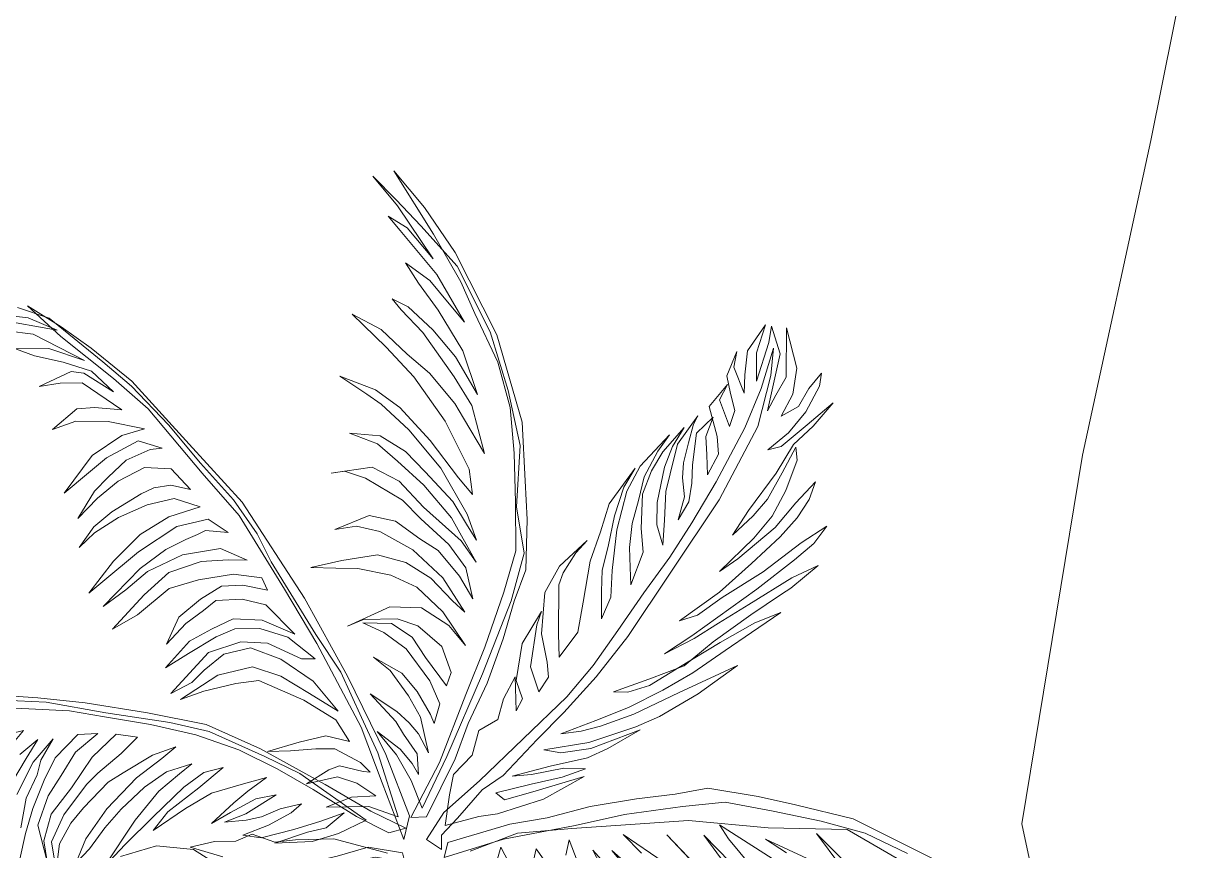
# Model space of a CAD drawing. Header units: millimetres. Extents: x 72 to 2370, y -203 to 794.
# Drawn here: x 1825.51 to 1832.86, y 259.98 to 265.19 of the extents above; entities that cross this region are included whole.
import ezdxf

# ---------------------------------------------------------------- set-up
doc = ezdxf.new("R2010")
doc.units = ezdxf.units.MM
doc.layers.add('01_Fina', color=250, linetype='Continuous', lineweight=15)
doc.layers.add('2D VEGETACION', color=74, linetype='Continuous', lineweight=5)

# ---------------------------------------------------------------- blocks, each defined once
blk = doc.blocks.new('A-19')
at = {"layer": '2D VEGETACION'}
for points in [[(0.0015, 0.0278), (-0.0009, 0.1149), (0.0033, 0.1653), (0.003, 0.2253), (0.0087, 0.2883), (0.0156, 0.3399), (0.0192, 0.3846), (0.0468, 0.4471), (0.0704, 0.4926), (0.1082, 0.5631), (0.1877, 0.6544)], [(0.1717, 0.6222), (0.131, 0.5739), (0.1002, 0.5207), (0.071, 0.4617), (0.0431, 0.4023), (0.0344, 0.3455), (0.0252, 0.267), (0.0228, 0.1992), (0.0162, 0.1014), (0.02, 0.0183), (0.0015, 0.0278), (0.0015, 0.0278)], [(0.0553, 0.0779), (0.0256, 0.0951), (0.0702, 0.1054)], [(0.0539, 0.1332), (0.0397, 0.1405), (0.0753, 0.154)], [(0.058, 0.1771), (0.0395, 0.1866), (0.0691, 0.1899)], [(0.0929, 0.2215), (0.061, 0.214), (0.1319, 0.2506)], [(0.1248, 0.2656), (0.0676, 0.2386), (0.137, 0.2853)], [(0.0811, 0.2762), (0.0507, 0.2586), (0.1009, 0.3027)], [(0.1051, 0.337), (0.0659, 0.3152), (0.1382, 0.3558)], [(0.1258, 0.3822), (0.0788, 0.3632), (0.1458, 0.4013)], [(0.1352, 0.4146), (0.0921, 0.3943), (0.0706, 0.3874), (0.132, 0.4442)], [(0.1298, 0.4647), (0.1049, 0.4423), (0.1609, 0.5106)], [(0.1653, 0.5309), (0.1148, 0.5103), (0.2334, 0.5803)], [(0.2109, 0.6439), (0.1201, 0.5516), (0.0908, 0.4495), (0.0545, 0.3486), (0.0366, 0.252), (0.0253, 0.1939), (0.0132, 0.1215), (0.0203, 0.0539)], [(-0.0211, 0.0301), (-0.0218, 0.0771), (-0.0186, 0.1022), (-0.0223, 0.1672), (-0.0379, 0.2276), (-0.0352, 0.1557), (-0.0348, 0.1161), (-0.0467, 0.1072), (-0.0461, 0.156), (-0.0447, 0.1986), (-0.0474, 0.2317), (-0.0558, 0.204), (-0.0586, 0.1597), (-0.0627, 0.1341), (-0.0628, 0.1868), (-0.0611, 0.2381), (-0.0666, 0.2678), (-0.0798, 0.3164), (-0.0723, 0.2457), (-0.0767, 0.205), (-0.0863, 0.1843), (-0.0806, 0.2451), (-0.0851, 0.3117), (-0.0904, 0.3458), (-0.107, 0.4036), (-0.1304, 0.4646), (-0.1149, 0.3794), (-0.1021, 0.3134), (-0.0979, 0.2659), (-0.0981, 0.2389), (-0.1013, 0.2116), (-0.1067, 0.2618), (-0.1126, 0.3085), (-0.1236, 0.3592), (-0.1361, 0.4038), (-0.1541, 0.4534), (-0.1688, 0.4938), (-0.1848, 0.539), (-0.18, 0.5014), (-0.1664, 0.4498), (-0.1478, 0.3876), (-0.1344, 0.3433), (-0.133, 0.3128), (-0.1382, 0.2942), (-0.1427, 0.3448), (-0.148, 0.395), (-0.1696, 0.4407), (-0.1918, 0.4991), (-0.2085, 0.546), (-0.213, 0.5601), (-0.2333, 0.6032), (-0.226, 0.5647), (-0.2061, 0.4999), (-0.1919, 0.4539), (-0.1802, 0.4175), (-0.1703, 0.3737), (-0.1846, 0.4154), (-0.2002, 0.4553), (-0.2232, 0.5155), (-0.2488, 0.5744), (-0.2633, 0.6052), (-0.2815, 0.6278), (-0.2685, 0.5887), (-0.2437, 0.5294), (-0.2243, 0.4676), (-0.2095, 0.4295), (-0.2083, 0.4042), (-0.2321, 0.4661), (-0.2584, 0.5172), (-0.2834, 0.5634), (-0.3023, 0.5921), (-0.3223, 0.6139), (-0.3428, 0.6279), (-0.3223, 0.5956), (-0.297, 0.5602), (-0.2692, 0.5013), (-0.2589, 0.4728), (-0.2907, 0.5288), (-0.3131, 0.5602), (-0.3416, 0.5865), (-0.3772, 0.6117), (-0.3945, 0.6143), (-0.3659, 0.5879), (-0.3366, 0.5598), (-0.3197, 0.5355), (-0.3018, 0.5021), (-0.3285, 0.5314), (-0.3674, 0.5797), (-0.3989, 0.6122), (-0.416, 0.6439), (-0.4396, 0.6779), (-0.4201, 0.6366), (-0.4006, 0.5953), (-0.4006, 0.577), (-0.4159, 0.6095), (-0.4374, 0.6392), (-0.466, 0.6655), (-0.4823, 0.6728), (-0.4667, 0.6512), (-0.4467, 0.6316), (-0.4399, 0.6057), (-0.4647, 0.6285), (-0.497, 0.6423), (-0.5531, 0.6427), (-0.4891, 0.6256), (-0.4691, 0.606), (-0.4516, 0.5895), (-0.5213, 0.6254), (-0.5601, 0.6233), (-0.5398, 0.6145), (-0.4939, 0.5856), (-0.5307, 0.5952), (-0.5641, 0.616), (-0.5362, 0.584), (-0.506, 0.5724), (-0.4822, 0.5654), (-0.5197, 0.5606), (-0.5391, 0.5697), (-0.5109, 0.5486), (-0.4865, 0.5472), (-0.463, 0.5475), (-0.4442, 0.5349), (-0.4821, 0.531), (-0.4992, 0.5466), (-0.4768, 0.5152), (-0.435, 0.5156), (-0.4116, 0.5115), (-0.3886, 0.4901), (-0.415, 0.496), (-0.4389, 0.5008), (-0.4616, 0.517), (-0.4465, 0.4897), (-0.4068, 0.474), (-0.3831, 0.4669), (-0.3598, 0.4564), (-0.3398, 0.4368), (-0.3677, 0.4527), (-0.3933, 0.4567), (-0.4123, 0.4628), (-0.4368, 0.476), (-0.4591, 0.4891), (-0.4685, 0.4976), (-0.4385, 0.4612), (-0.4024, 0.4417), (-0.3809, 0.4303), (-0.3442, 0.4186), (-0.3122, 0.4079), (-0.3409, 0.4072), (-0.3695, 0.4153), (-0.4129, 0.4367), (-0.4373, 0.4543), (-0.4582, 0.4756), (-0.4337, 0.4398), (-0.4129, 0.4185), (-0.3855, 0.3991), (-0.3414, 0.3855), (-0.3098, 0.38), (-0.2713, 0.353), (-0.2942, 0.3583), (-0.3206, 0.3641), (-0.3508, 0.3757), (-0.3787, 0.3916), (-0.4075, 0.407), (-0.4361, 0.4333), (-0.4534, 0.4542), (-0.4228, 0.4052), (-0.3947, 0.3798), (-0.3478, 0.3534), (-0.2965, 0.3336), (-0.2624, 0.3228), (-0.2372, 0.3035), (-0.2726, 0.3126), (-0.3003, 0.321), (-0.3291, 0.3365), (-0.3669, 0.3552), (-0.4008, 0.3768), (-0.4216, 0.3982), (-0.384, 0.3525), (-0.3505, 0.3317), (-0.3158, 0.3083), (-0.265, 0.285), (-0.228, 0.268), (-0.2017, 0.2352), (-0.232, 0.2425), (-0.296, 0.2596), (-0.3102, 0.269), (-0.3318, 0.2922), (-0.344, 0.3112), (-0.3198, 0.2667), (-0.2904, 0.2386), (-0.2378, 0.2204), (-0.1991, 0.2182), (-0.1792, 0.2147), (-0.1635, 0.1974), (-0.1988, 0.1947), (-0.2513, 0.2172), (-0.2672, 0.228), (-0.2319, 0.192), (-0.1858, 0.1718), (-0.1597, 0.1734), (-0.1464, 0.1613), (-0.191, 0.1715), (-0.1663, 0.1487), (-0.1414, 0.1346), (-0.1334, 0.1062), (-0.1037, 0.089), (-0.0849, 0.0581), (-0.0599, 0.0462), (-0.0211, 0.0301), (-0.0211, 0.0301)], [(-0.1021, 0.179), (-0.1281, 0.2227), (-0.1634, 0.277), (-0.2052, 0.3315), (-0.2743, 0.4096), (-0.3519, 0.4967), (-0.4346, 0.5717), (-0.4961, 0.6061), (-0.531, 0.6187), (-0.4825, 0.5889), (-0.4372, 0.5543), (-0.3767, 0.499), (-0.3316, 0.4536), (-0.2943, 0.4131), (-0.2566, 0.3674), (-0.2163, 0.3208), (-0.1795, 0.2769), (-0.1474, 0.2318), (-0.0676, 0.0899), (-0.0385, 0.0327), (-0.0096, 0.0011), (0.0086, 0.0172), (-0.01, 0.0224), (-0.0268, 0.0489), (-0.055, 0.0905), (-0.0668, 0.1225), (-0.1021, 0.179), (-0.1021, 0.179)], [(-0.0517, 0.006), (-0.0914, 0.0012), (-0.1295, -0.0092), (-0.1664, -0.0266), (-0.1358, -0.0025), (-0.113, 0.0083), (-0.0968, 0.0127), (-0.1241, 0.0181), (-0.1543, 0.007), (-0.1732, 0.0014), (-0.2177, -0.0228), (-0.1861, 0.006), (-0.1671, 0.0182), (-0.1495, 0.0265), (-0.1215, 0.0333), (-0.1707, 0.0348), (-0.2022, 0.0264), (-0.2413, 0.0112), (-0.2643, -0.0061), (-0.234, 0.0254), (-0.2049, 0.0391), (-0.1708, 0.0487), (-0.1577, 0.0506), (-0.1813, 0.0642), (-0.2145, 0.0593), (-0.2641, 0.0391), (-0.2929, 0.0159), (-0.3126, -0.0085), (-0.3022, 0.0287), (-0.2773, 0.0512), (-0.2466, 0.0614), (-0.2023, 0.079), (-0.2181, 0.0899), (-0.2552, 0.0864), (-0.2901, 0.0624), (-0.3064, 0.0375), (-0.3169, -0.0062), (-0.3135, -0.0293), (-0.3243, 0.0322), (-0.3125, 0.0733), (-0.2801, 0.1026), (-0.2484, 0.1175), (-0.3001, 0.0996), (-0.3408, 0.074), (-0.3654, 0.0441), (-0.385, 0.0036), (-0.3931, -0.0249), (-0.4025, -0.0573), (-0.4011, -0.0147), (-0.3961, 0.0339), (-0.3766, 0.0678), (-0.3477, 0.0954), (-0.3111, 0.1159), (-0.2921, 0.1281), (-0.3443, 0.111), (-0.3906, 0.0816), (-0.4258, 0.0446), (-0.4404, 0.0162), (-0.4437, -0.0133), (-0.45, 0.0364), (-0.434, 0.0687), (-0.4029, 0.0941), (-0.3812, 0.114), (-0.3407, 0.1331), (-0.3065, 0.1428), (-0.3492, 0.1442), (-0.3856, 0.1302), (-0.4284, 0.1025), (-0.4588, 0.0849), (-0.4998, 0.0441), (-0.516, 0.0192), (-0.5182, 0.001), (-0.5121, 0.0566), (-0.4845, 0.0868), (-0.4426, 0.1098), (-0.3861, 0.1472), (-0.3532, 0.1595), (-0.4192, 0.1423), (-0.4711, 0.1178), (-0.5113, 0.0914), (-0.5405, 0.0711), (-0.5639, 0.0386), (-0.55, 0.0775), (-0.521, 0.1051), (-0.488, 0.1239), (-0.44, 0.1498), (-0.4032, 0.1607), (-0.3817, 0.1676), (-0.4187, 0.1641), (-0.4875, 0.1456), (-0.5482, 0.117), (-0.591, 0.0893), (-0.6088, 0.0744), (-0.6412, 0.0452), (-0.6115, 0.0871), (-0.5805, 0.1125), (-0.5272, 0.1409), (-0.4688, 0.1652), (-0.4424, 0.1777), (-0.4766, 0.1819), (-0.547, 0.167), (-0.6155, 0.1412), (-0.6635, 0.1153), (-0.7178, 0.0822), (-0.6879, 0.1146), (-0.6473, 0.1402), (-0.615, 0.1629), (-0.5666, 0.1857), (-0.5447, 0.1918), (-0.4917, 0.2071), (-0.5583, 0.2069), (-0.6017, 0.1939), (-0.6701, 0.1681), (-0.7067, 0.1476), (-0.7243, 0.1393), (-0.7082, 0.1577), (-0.6702, 0.182), (-0.6271, 0.2023), (-0.5711, 0.218), (-0.6325, 0.2138), (-0.6939, 0.1956), (-0.7356, 0.1792), (-0.7663, 0.169), (-0.7352, 0.1944), (-0.6983, 0.2118), (-0.6692, 0.2255), (-0.7406, 0.2058), (-0.8101, 0.173), (-0.833, 0.1623), (-0.8116, 0.1831), (-0.7624, 0.2063), (-0.8435, 0.1777), (-0.8901, 0.1557), (-0.8513, 0.1783), (-0.8095, 0.2013), (-0.7447, 0.2351), (-0.6481, 0.2559), (-0.5658, 0.2592), (-0.4902, 0.2562), (-0.4116, 0.2309), (-0.3486, 0.2251), (-0.2911, 0.192), (-0.2059, 0.13), (-0.1106, 0.0556), (-0.0517, 0.006), (-0.0517, 0.006)], [(-0.039, 0.0087), (-0.1047, 0.0659), (-0.1462, 0.0947), (-0.1923, 0.1332), (-0.2446, 0.1688), (-0.2897, 0.1959), (-0.3265, 0.2216), (-0.3913, 0.2404), (-0.4424, 0.2508), (-0.5199, 0.2669), (-0.6418, 0.2632), (-0.763, 0.2372), (-0.8318, 0.2123), (-0.8899, 0.1849), (-0.7944, 0.2149), (-0.723, 0.2346), (-0.6771, 0.2422), (-0.6059, 0.2554), (-0.5428, 0.2561), (-0.4821, 0.246), (-0.4181, 0.2311), (-0.3545, 0.2148), (-0.3051, 0.1854), (-0.2396, 0.1421), (-0.1848, 0.1013), (-0.1052, 0.0442), (-0.0434, -0.0116), (-0.039, 0.0087), (-0.039, 0.0087)], [(-0.046, -0.0129), (-0.1337, -0.023), (-0.2487, -0.0461), (-0.3646, -0.076), (-0.5106, -0.1245), (-0.6036, -0.1737), (-0.7053, -0.227), (-0.7619, -0.2688), (-0.7997, -0.3006), (-0.8383, -0.3371), (-0.7871, -0.3043), (-0.715, -0.2499), (-0.6637, -0.2149), (-0.5616, -0.1668), (-0.4939, -0.1327), (-0.383, -0.0987), (-0.3015, -0.0753), (-0.1777, -0.0459), (-0.0979, -0.0373), (-0.0172, -0.0283), (-0.046, -0.0129), (-0.046, -0.0129)], [(-0.0485, -0.028), (-0.072, -0.0627), (-0.0854, -0.1185), (-0.0898, -0.0819), (-0.0834, -0.0499), (-0.1061, -0.0702), (-0.121, -0.0934), (-0.1224, -0.136), (-0.1329, -0.1022), (-0.1347, -0.087), (-0.1193, -0.0582), (-0.116, -0.0491), (-0.1319, -0.0587), (-0.1582, -0.0873), (-0.1649, -0.1119), (-0.1705, -0.1457), (-0.1777, -0.176), (-0.1793, -0.1316), (-0.1784, -0.0947), (-0.163, -0.0659), (-0.1958, -0.076), (-0.2319, -0.1113), (-0.2731, -0.163), (-0.2768, -0.1938), (-0.2774, -0.2381), (-0.2747, -0.2713), (-0.2939, -0.2147), (-0.2928, -0.1669), (-0.2711, -0.133), (-0.2386, -0.1015), (-0.2061, -0.0701), (-0.2536, -0.0925), (-0.2932, -0.1273), (-0.3183, -0.1628), (-0.3192, -0.1998), (-0.3047, -0.2306), (-0.2929, -0.2508), (-0.2858, -0.2819), (-0.3262, -0.2192), (-0.3295, -0.1734), (-0.3187, -0.1393), (-0.2865, -0.1005), (-0.2821, -0.0823), (-0.3193, -0.1106), (-0.3401, -0.144), (-0.3482, -0.1769), (-0.3441, -0.204), (-0.332, -0.2456), (-0.321, -0.2802), (-0.3475, -0.24), (-0.3555, -0.2072), (-0.3617, -0.1757), (-0.3504, -0.1381), (-0.3208, -0.1005), (-0.3689, -0.1286), (-0.3843, -0.1574), (-0.3917, -0.192), (-0.3825, -0.2114), (-0.3719, -0.2386), (-0.3513, -0.2708), (-0.3825, -0.2457), (-0.3986, -0.2114), (-0.4083, -0.1795), (-0.4021, -0.1517), (-0.3874, -0.1212), (-0.4053, -0.1243), (-0.4197, -0.16), (-0.4242, -0.2074), (-0.423, -0.2487), (-0.3993, -0.2989), (-0.3893, -0.3361), (-0.4229, -0.2831), (-0.4438, -0.2435), (-0.4471, -0.1977), (-0.4401, -0.1622), (-0.4335, -0.1375), (-0.4577, -0.1683), (-0.4624, -0.22), (-0.4522, -0.2711), (-0.436, -0.3054), (-0.4216, -0.3406), (-0.4589, -0.2797), (-0.4746, -0.2397), (-0.4808, -0.2104), (-0.4835, -0.1934), (-0.4858, -0.1816), (-0.4756, -0.1531), (-0.5, -0.1743), (-0.501, -0.2178), (-0.481, -0.2761), (-0.4545, -0.3324), (-0.4441, -0.3544), (-0.4771, -0.3119), (-0.5031, -0.2682), (-0.516, -0.2248), (-0.5185, -0.1808), (-0.5383, -0.2117), (-0.5392, -0.2487), (-0.5323, -0.2906), (-0.5205, -0.327), (-0.5067, -0.3517), (-0.5287, -0.3255), (-0.542, -0.2973), (-0.5554, -0.2531), (-0.5588, -0.2343), (-0.5566, -0.2117), (-0.5443, -0.1876), (-0.5778, -0.2056), (-0.5886, -0.2397), (-0.5799, -0.2786), (-0.5645, -0.3112), (-0.5448, -0.3438), (-0.5746, -0.3127), (-0.5884, -0.2902), (-0.6043, -0.2611), (-0.61, -0.2262), (-0.6079, -0.2101), (-0.6255, -0.2389), (-0.614, -0.2861), (-0.6007, -0.3143), (-0.5824, -0.353), (-0.6218, -0.3038), (-0.6377, -0.2586), (-0.6387, -0.2268), (-0.6606, -0.2716), (-0.672, -0.3135), (-0.6693, -0.3466), (-0.6876, -0.3079), (-0.6836, -0.2845), (-0.671, -0.2496), (-0.7198, -0.292), (-0.7266, -0.3209), (-0.7294, -0.3492), (-0.7384, -0.3028), (-0.7319, -0.2869), (-0.6977, -0.2546), (-0.7317, -0.276), (-0.7533, -0.3099), (-0.7711, -0.3452), (-0.7864, -0.3674), (-0.7758, -0.3237), (-0.7483, -0.2817), (-0.7997, -0.3393), (-0.8131, -0.3725)], [(-0.8201, -0.3575), (-0.8073, -0.33), (-0.7968, -0.3067), (-0.8228, -0.3405), (-0.8325, -0.3655)], [(-0.8395, -0.3506), (-0.8152, -0.3133), (-0.74, -0.2584), (-0.6988, -0.2293), (-0.6358, -0.1942), (-0.5751, -0.1656), (-0.5165, -0.1348), (-0.4643, -0.1155), (-0.4232, -0.1069), (-0.3132, -0.0733), (-0.2558, -0.0537), (-0.1903, -0.0422), (-0.1387, -0.0329), (-0.0485, -0.028), (-0.0485, -0.028)], [(-0.0307, -0.0454), (-0.031, -0.0219), (-0.065, -0.0616), (-0.1153, -0.1122), (-0.1835, -0.1842), (-0.2337, -0.2465), (-0.2684, -0.3188), (-0.3028, -0.3964), (-0.3251, -0.4563), (-0.3545, -0.5444)], [(-0.3249, -0.5068), (-0.2973, -0.4196), (-0.278, -0.3761), (-0.2523, -0.3188), (-0.2236, -0.2633), (-0.1894, -0.2128), (-0.1519, -0.1692), (-0.1126, -0.1292), (-0.0628, -0.0821), (-0.0307, -0.0454), (-0.0307, -0.0454)], [(0.0274, -0.6052), (0.0241, -0.5503), (0.0171, -0.4915), (0.0113, -0.4302), (0.0054, -0.3741), (-0.0054, -0.3189), (-0.0203, -0.2339), (-0.0191, -0.172), (-0.018, -0.1205), (-0.0191, -0.0772), (0, -0.0344), (0.0126, -0.0348), (-0.0036, -0.0712), (-0.0051, -0.0999), (-0.0079, -0.1416), (-0.0049, -0.1874), (-0.0028, -0.2605), (-0.0028, -0.2605)], [(-0.0909, -0.4027), (-0.0926, -0.3523), (-0.0753, -0.3051), (-0.0561, -0.2873)], [(-0.0557, -0.2694), (-0.0792, -0.3086), (-0.0785, -0.275), (-0.0715, -0.2473), (-0.0753, -0.2238), (-0.0574, -0.1971), (-0.0534, -0.1695), (-0.0415, -0.1191), (-0.005, -0.0541)], [(-0.0552, -0.0709), (-0.047, -0.1112), (-0.0456, -0.1482), (-0.0559, -0.1971), (-0.0592, -0.1513), (-0.0586, -0.1253), (-0.0719, -0.0971), (-0.0692, -0.1302), (-0.0674, -0.1681), (-0.0676, -0.2134), (-0.0772, -0.2362), (-0.0816, -0.1996), (-0.09, -0.1659), (-0.0979, -0.1492), (-0.099, -0.1787), (-0.0948, -0.2058), (-0.0957, -0.2266), (-0.1003, -0.2557), (-0.104, -0.2252), (-0.1181, -0.1791), (-0.1201, -0.2069), (-0.1109, -0.2446), (-0.1029, -0.273), (-0.1221, -0.2369), (-0.1325, -0.2149), (-0.144, -0.1859), (-0.1438, -0.2181), (-0.1422, -0.2626), (-0.1314, -0.3015), (-0.1134, -0.3511), (-0.1328, -0.3259), (-0.1535, -0.2775), (-0.1717, -0.2388), (-0.1719, -0.2658), (-0.1596, -0.2965), (-0.1316, -0.3468), (-0.1048, -0.3922), (-0.0829, -0.4271), (-0.133, -0.3711), (-0.1629, -0.3304), (-0.1783, -0.2978), (-0.1874, -0.2785), (-0.1856, -0.3142), (-0.1729, -0.348), (-0.152, -0.3855), (-0.1335, -0.4133), (-0.1111, -0.4404), (-0.0972, -0.4629), (-0.1255, -0.4418), (-0.1572, -0.4041), (-0.1879, -0.3551), (-0.2044, -0.3155), (-0.2147, -0.2935), (-0.212, -0.3267), (-0.1987, -0.3709), (-0.1914, -0.3933), (-0.1666, -0.4343), (-0.151, -0.456), (-0.128, -0.4774), (-0.0948, -0.4908), (-0.133, -0.4873), (-0.1642, -0.4622), (-0.1959, -0.4223), (-0.2068, -0.4038), (-0.2243, -0.3668), (-0.2402, -0.3399), (-0.2512, -0.3667), (-0.2295, -0.4059), (-0.1969, -0.4432), (-0.1694, -0.4786), (-0.1372, -0.4968), (-0.109, -0.4996), (-0.1594, -0.4997), (-0.1941, -0.4763), (-0.2162, -0.4523), (-0.2417, -0.4256), (-0.2583, -0.3904), (-0.2641, -0.4168), (-0.2411, -0.4543), (-0.2159, -0.4758), (-0.1829, -0.5001), (-0.1529, -0.5181), (-0.1215, -0.5345)], [(-0.1617, -0.5223), (-0.1987, -0.5053), (-0.2252, -0.4834), (-0.2428, -0.4734), (-0.2666, -0.4503), (-0.243, -0.4843), (-0.2064, -0.5165)], [(-0.2251, -0.5178), (-0.2502, -0.492), (-0.271, -0.4706), (-0.2577, -0.4988)], [(-0.2774, -0.5005), (-0.2875, -0.4859), (-0.2882, -0.5185)], [(-0.3396, -0.5213), (-0.3166, -0.447), (-0.2827, -0.3729), (-0.2482, -0.2932), (-0.2236, -0.245), (-0.1721, -0.181), (-0.1382, -0.1413), (-0.0552, -0.0709), (-0.0552, -0.0709)]]:
    blk.add_lwpolyline(points, dxfattribs=at)

msp = doc.modelspace()

# ---------------------------------------------------------------- linework, layer by layer
msp.add_open_spline([(1792.3822, 281.3355), (1805.3554, 271.5568), (1822.9573, 257.9494), (1839.2759, 242.8453), (1843.6525, 238.7224)], degree=3, knots=[11.334209, 11.334209, 11.334209, 11.334209, 60.012635, 78.044868, 78.044868, 78.044868, 78.044868])
at = {"layer": '01_Fina', "color": 252, "linetype": 'Continuous', "lineweight": 9, "true_color": 0x939598}
msp.add_lwpolyline([(1835.8863, 252.1898), (1834.6763, 254.0298), (1833.3063, 256.0098), (1832.2163, 258.1798), (1831.7963, 260.1498), (1832.1763, 262.4698), (1832.6063, 264.4498), (1833.0363, 266.5798), (1833.7763, 268.6498), (1834.9963, 271.2498), (1835.1163, 272.3498), (1834.3563, 273.3098), (1832.4063, 274.5498), (1830.2863, 275.7798), (1828.8063, 275.9798), (1828.3363, 276.1098), (1826.8763, 275.6298), (1825.7863, 273.7798), (1825.0963, 271.6498)], dxfattribs=at)

# ---------------------------------------------------------------- block references
at = {"layer": '2D VEGETACION', "xscale": 4.683593029606762, "yscale": 4.683593029606762, "zscale": 4.683593029606762, "rotation": 284.5812153900507}
msp.add_blockref('A-19', (1828.054, 260.0064), dxfattribs=at)

doc.saveas('drawing.dxf')
